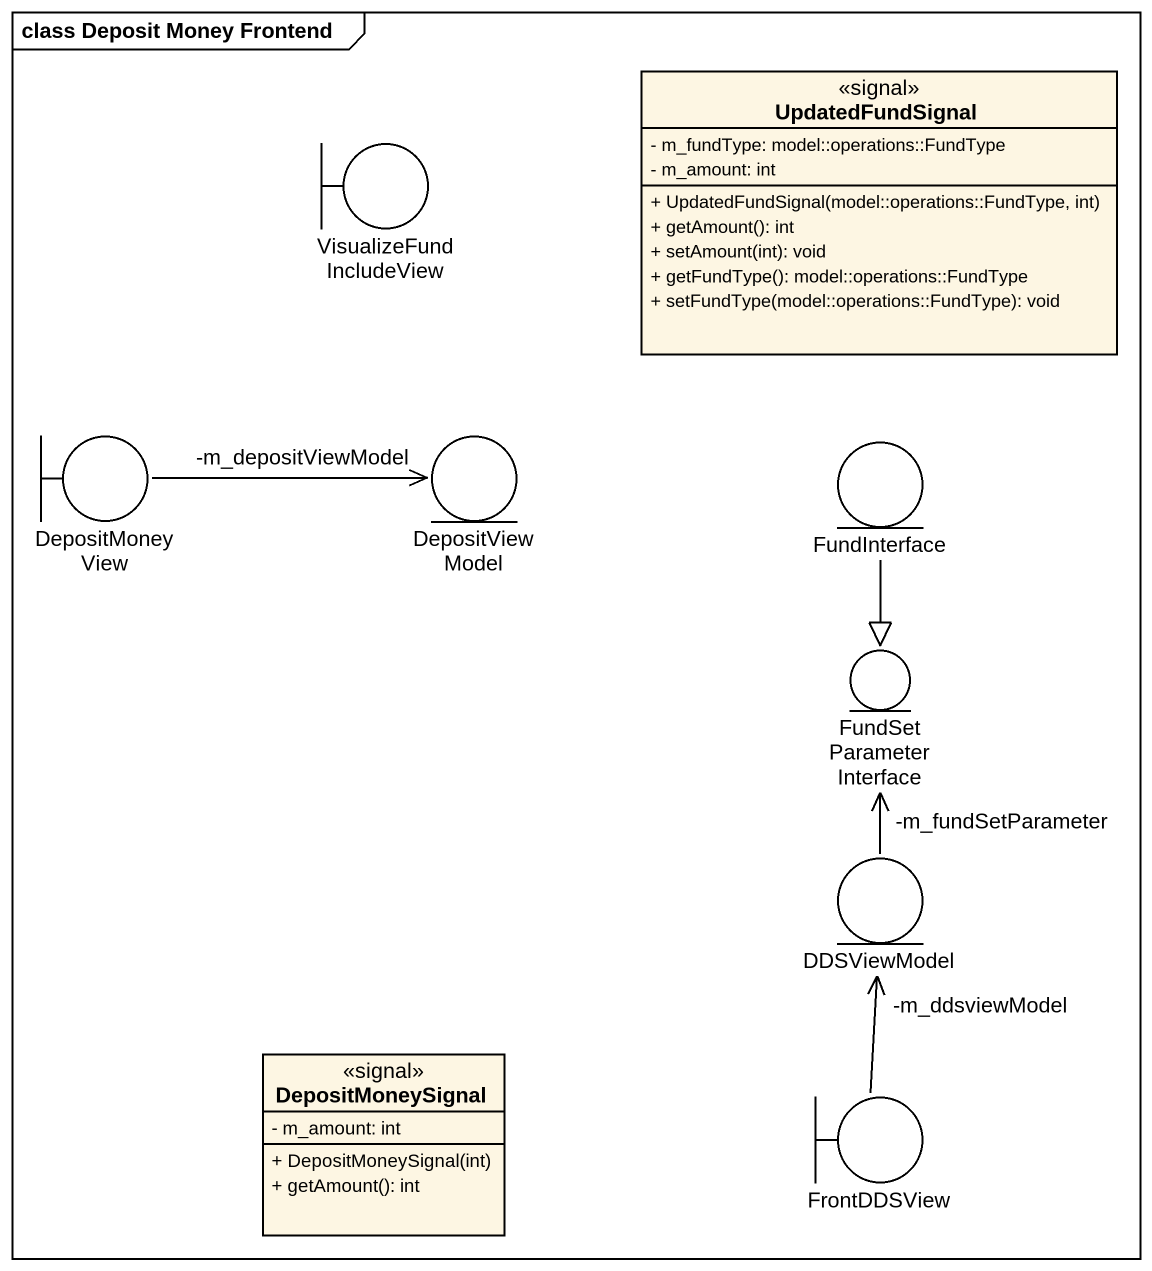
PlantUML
@startuml
mainframe class Deposit Money Frontend
allowmixing
hide circle
hide empty members
skinparam classAttributeIconSize 0
class UpdatedFundSignal <<signal>> {
  - m_fundType: model::operations::FundType
  - m_amount: int
  + UpdatedFundSignal(model::operations::FundType, int)
  + getAmount(): int
  + setAmount(int): void
  + getFundType(): model::operations::FundType
  + setFundType(model::operations::FundType): void
}
boundary VisualizeFundIncludeView
boundary DepositMoneyView
entity DepositViewModel
entity FundInterface
entity FundSetParameterInterface
entity DDSViewModel
class DepositMoneySignal <<signal>> {
  - m_amount: int
  + DepositMoneySignal(int)
  + getAmount(): int
}
boundary FrontDDSView
DepositMoneyView -right-> "-m_depositViewModel" DepositViewModel
FundInterface --|> FundSetParameterInterface
DDSViewModel -up-> "-m_fundSetParameter" FundSetParameterInterface
FrontDDSView -up-> "-m_ddsviewModel" DDSViewModel
@enduml
